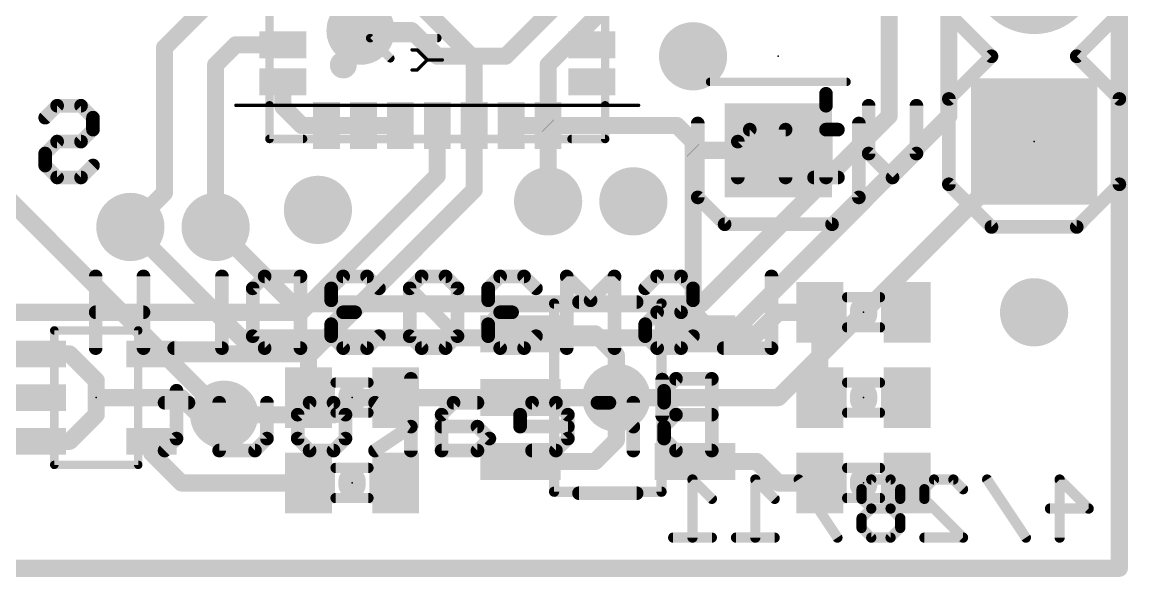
# Model space of a CAD drawing. Extents: x -10.2 to 20.4, y -5.1 to 20.4.
# Drawn here: x 3.98 to 20.45, y -0.13 to 8.13 of the extents above; entities that cross this region are included whole.
import ezdxf

# ---------------------------------------------------------------- set-up
doc = ezdxf.new("R2010")
doc.units = 0
for name, color, linetype in [('1', 12, 'CONTINUOUS'), ('16', 132, 'CONTINUOUS'), ('17', 110, 'CONTINUOUS'), ('18', 110, 'CONTINUOUS'), ('20', 53, 'CONTINUOUS'), ('21', 41, 'CONTINUOUS'), ('22', 40, 'CONTINUOUS'), ('23', 53, 'CONTINUOUS'), ('51', 53, 'CONTINUOUS')]:
    doc.layers.add(name, color=color, linetype=linetype)

# ---------------------------------------------------------------- blocks, each defined once
blk = doc.blocks.new('RECT')
blk.add_solid([(-0.5, -0.5), (0.5, -0.5), (-0.5, 0.5), (0.5, 0.5)])
blk = doc.blocks.new('SQUAREP')
blk.add_solid([(-0.5, -0.5), (0.5, -0.5), (-0.5, 0.5), (0.5, 0.5)])
blk = doc.blocks.new('ROUNDP')
at = {"const_width": 0.5}
blk.add_lwpolyline([(0, -0.25, 1), (0, 0.25, 1), (0, -0.25)], format="xyb", dxfattribs=at)
blk = doc.blocks.new('ROUNDV')
at = {"const_width": 0.5}
blk.add_lwpolyline([(0, -0.25, 1), (0, 0.25, 1), (0, -0.25)], format="xyb", dxfattribs=at)

msp = doc.modelspace()

# ---------------------------------------------------------------- linework, layer by layer
at = {"layer": '1', "const_width": 0.254}
for points in [[(20.32, 20.32), (20.32, 0)], [(10.71, 7.578), (8.298, 9.99)], [(8.382, 8.89), (9.017, 8.255)], [(6.096, 7.747), (6.689, 8.34)], [(9.017, 8.255), (9.017, 8.001)], [(6.858, 7.493), (7.155, 7.79)], [(7.155, 7.79), (7.86, 7.79)], [(6.096, 5.588), (6.096, 7.747)], [(6.858, 5.08), (6.858, 7.493)], [(10.71, 6.59), (10.71, 7.578)], [(7.86, 7.24), (7.86, 6.872)], [(7.86, 6.872), (8.142, 6.59)], [(8.142, 6.59), (8.51, 6.59)], [(8.51, 6.59), (9.06, 6.59)], [(9.06, 6.59), (9.61, 6.59)], [(10.16, 5.842), (10.16, 6.59)], [(10.71, 5.63), (10.71, 6.59)], [(11.81, 6.59), (11.26, 6.59)], [(11.81, 6.59), (11.811, 6.589)], [(13.73, 6.59), (11.81, 6.59)], [(11.811, 6.589), (11.811, 5.461)], [(13.97, 6.35), (13.73, 6.59)], [(13.97, 6.223), (13.97, 6.35)], [(13.97, 6.223), (13.973, 6.22)], [(13.97, 3.81), (13.97, 6.223)], [(13.973, 6.22), (15.24, 6.22)], [(8.128, 3.81), (10.16, 5.842)], [(5.588, 5.08), (6.096, 5.588)], [(8.27, 3.19), (10.71, 5.63)], [(3.81, 3.81), (8.128, 3.81)], [(14.29, 3.49), (13.97, 3.81)], [(14.92, 3.49), (15.24, 3.81)], [(15.24, 3.81), (15.86, 3.81)], [(15.86, 3.81), (15.86, 2.54)], [(12.512, 3.49), (11.3999, 3.49)], [(12.827, 3.175), (12.512, 3.49)], [(14.0001, 3.49), (14.29, 3.49)], [(14.29, 3.49), (14.92, 3.49)], [(4.684, 3.19), (4.255, 3.19)], [(5.08, 2.794), (4.684, 3.19)], [(5.905, 3.19), (8.27, 3.19)], [(8.27, 3.19), (8.24, 3.16)], [(12.827, 2.54), (12.827, 3.175)], [(8.24, 3.16), (8.24, 2.54)], [(5.08, 2.54), (5.08, 2.794)], [(5.08, 2.286), (5.08, 2.54)], [(5.08, 2.54), (6.35, 2.54)], [(6.35, 2.54), (6.604, 2.286)], [(12.827, 2.54), (12.827, 1.905)], [(4.684, 1.89), (5.08, 2.286)], [(6.604, 2.286), (6.985, 2.286)], [(4.255, 1.89), (4.684, 1.89)], [(5.905, 1.89), (5.905, 1.715)], [(12.827, 1.905), (12.512, 1.59)], [(5.905, 1.715), (6.35, 1.27)], [(12.512, 1.59), (11.3999, 1.59)], [(14.0001, 1.59), (14.92, 1.59)], [(14.92, 1.59), (15.24, 1.27)], [(6.35, 1.27), (8.24, 1.27)], [(15.24, 1.27), (15.86, 1.27)], [(20.32, 0), (0, 0)]]:
    msp.add_lwpolyline(points, dxfattribs=at)
at = {"layer": '1', "const_width": 0.127}
for points in [[(7.155, 7.8535, 1), (7.155, 7.7265)], [(7.1999, 7.7451, 1), (7.1101, 7.8349)], [(7.86, 7.7265, 1), (7.86, 7.8535)], [(8.9535, 8.001, 1), (9.0805, 8.001)], [(6.1595, 7.747, 1), (6.0325, 7.747)], [(6.0511, 7.7919, 1), (6.1409, 7.7021)], [(6.9215, 7.493, 1), (6.7945, 7.493)], [(6.8131, 7.5379, 1), (6.9029, 7.4481)], [(10.7735, 7.578, 1), (10.6465, 7.578)], [(10.6651, 7.5331, 1), (10.7549, 7.6229)], [(7.9235, 7.24, 1), (7.7965, 7.24)], [(7.9049, 6.9169, 1), (7.8151, 6.8271)], [(7.7965, 6.872, 1), (7.9235, 6.872)], [(8.142, 6.6535, 1), (8.142, 6.5265)], [(8.0971, 6.5451, 1), (8.1869, 6.6349)], [(8.51, 6.6535, 1), (8.51, 6.5265)], [(8.51, 6.5265, 1), (8.51, 6.6535)], [(9.06, 6.6535, 1), (9.06, 6.5265)], [(9.06, 6.5265, 1), (9.06, 6.6535)], [(9.61, 6.5265, 1), (9.61, 6.6535)], [(10.2235, 6.59, 1), (10.0965, 6.59)], [(10.7735, 6.59, 1), (10.6465, 6.59)], [(10.6465, 6.59, 1), (10.7735, 6.59)], [(11.26, 6.6535, 1), (11.26, 6.5265)], [(11.8549, 6.6349, 1), (11.7651, 6.5451)], [(11.81, 6.6535, 1), (11.81, 6.5265)], [(11.8745, 6.589, 1), (11.7475, 6.589)], [(11.7661, 6.5441, 1), (11.8559, 6.6339)], [(11.81, 6.5265, 1), (11.81, 6.6535)], [(13.7749, 6.6349, 1), (13.6851, 6.5451)], [(13.73, 6.5265, 1), (13.73, 6.6535)], [(14.0335, 6.35, 1), (13.9065, 6.35)], [(13.9251, 6.3051, 1), (14.0149, 6.3949)], [(14.0149, 6.2679, 1), (13.9251, 6.1781)], [(14.0335, 6.223, 1), (13.9065, 6.223)], [(13.9065, 6.223, 1), (14.0335, 6.223)], [(13.973, 6.2835, 1), (13.973, 6.1565)], [(13.9281, 6.1751, 1), (14.0179, 6.2649)], [(15.24, 6.1565, 1), (15.24, 6.2835)], [(10.2049, 5.7971, 1), (10.1151, 5.8869)], [(10.0965, 5.842, 1), (10.2235, 5.842)], [(6.0325, 5.588, 1), (6.1595, 5.588)], [(6.1409, 5.5431, 1), (6.0511, 5.6329)], [(10.6465, 5.63, 1), (10.7735, 5.63)], [(10.7549, 5.5851, 1), (10.6651, 5.6749)], [(11.7475, 5.461, 1), (11.8745, 5.461)], [(5.5431, 5.1249, 1), (5.6329, 5.0351)], [(6.7945, 5.08, 1), (6.9215, 5.08)], [(8.0831, 3.8549, 1), (8.1729, 3.7651)], [(8.128, 3.7465, 1), (8.128, 3.8735)], [(14.0149, 3.8549, 1), (13.9251, 3.7651)], [(13.9065, 3.81, 1), (14.0335, 3.81)], [(15.24, 3.8735, 1), (15.24, 3.7465)], [(15.2849, 3.7651, 1), (15.1951, 3.8549)], [(15.9235, 3.81, 1), (15.7965, 3.81)], [(15.86, 3.7465, 1), (15.86, 3.8735)], [(11.3999, 3.5535, 1), (11.3999, 3.4265)], [(12.5569, 3.5349, 1), (12.4671, 3.4451)], [(12.512, 3.4265, 1), (12.512, 3.5535)], [(14.0001, 3.5535, 1), (14.0001, 3.4265)], [(14.29, 3.5535, 1), (14.29, 3.4265)], [(14.2451, 3.4451, 1), (14.3349, 3.5349)], [(14.29, 3.4265, 1), (14.29, 3.5535)], [(14.8751, 3.5349, 1), (14.9649, 3.4451)], [(14.92, 3.4265, 1), (14.92, 3.5535)], [(4.255, 3.2535, 1), (4.255, 3.1265)], [(4.7289, 3.2349, 1), (4.6391, 3.1451)], [(4.684, 3.1265, 1), (4.684, 3.2535)], [(5.905, 3.2535, 1), (5.905, 3.1265)], [(8.2251, 3.2349, 1), (8.3149, 3.1451)], [(8.3149, 3.1451, 1), (8.2251, 3.2349)], [(8.27, 3.1265, 1), (8.27, 3.2535)], [(12.8905, 3.175, 1), (12.7635, 3.175)], [(8.3035, 3.16, 1), (8.1765, 3.16)], [(8.1951, 3.2049, 1), (8.2849, 3.1151)], [(12.7821, 3.1301, 1), (12.8719, 3.2199)], [(5.1435, 2.794, 1), (5.0165, 2.794)], [(5.0351, 2.7491, 1), (5.1249, 2.8389)], [(5.1435, 2.54, 1), (5.0165, 2.54)], [(5.08, 2.6035, 1), (5.08, 2.4765)], [(6.3949, 2.5849, 1), (6.3051, 2.4951)], [(6.35, 2.4765, 1), (6.35, 2.6035)], [(12.8905, 2.54, 1), (12.7635, 2.54)], [(5.0165, 2.54, 1), (5.1435, 2.54)], [(8.1765, 2.54, 1), (8.3035, 2.54)], [(12.7635, 2.54, 1), (12.8905, 2.54)], [(15.7965, 2.54, 1), (15.9235, 2.54)], [(5.0165, 2.286, 1), (5.1435, 2.286)], [(5.1249, 2.2411, 1), (5.0351, 2.3309)], [(6.604, 2.3495, 1), (6.604, 2.2225)], [(6.5591, 2.2411, 1), (6.6489, 2.3309)], [(6.985, 2.2225, 1), (6.985, 2.3495)], [(4.255, 1.9535, 1), (4.255, 1.8265)], [(4.6391, 1.9349, 1), (4.7289, 1.8451)], [(4.684, 1.8265, 1), (4.684, 1.9535)], [(5.9685, 1.89, 1), (5.8415, 1.89)], [(12.8719, 1.8601, 1), (12.7821, 1.9499)], [(5.9499, 1.7599, 1), (5.8601, 1.6701)], [(12.7635, 1.905, 1), (12.8905, 1.905)], [(5.8415, 1.715, 1), (5.9685, 1.715)], [(11.3999, 1.6535, 1), (11.3999, 1.5265)], [(12.4671, 1.6349, 1), (12.5569, 1.5451)], [(12.512, 1.5265, 1), (12.512, 1.6535)], [(14.0001, 1.6535, 1), (14.0001, 1.5265)], [(14.9649, 1.6349, 1), (14.8751, 1.5451)], [(14.92, 1.5265, 1), (14.92, 1.6535)], [(6.35, 1.3335, 1), (6.35, 1.2065)], [(6.3051, 1.2251, 1), (6.3949, 1.3149)], [(8.24, 1.2065, 1), (8.24, 1.3335)], [(15.24, 1.3335, 1), (15.24, 1.2065)], [(15.1951, 1.2251, 1), (15.2849, 1.3149)], [(15.86, 1.2065, 1), (15.86, 1.3335)], [(20.2565, 0, 1), (20.3835, 0)], [(20.32, -0.0635, 1), (20.32, 0.0635)]]:
    msp.add_lwpolyline(points, format="xyb", dxfattribs=at)
at = {"layer": '16'}
for points, const_width in [([(20.32, 20.32), (20.32, 0)], 0.254), ([(17.78, 6.731), (17.78, 12.192)], 0.254), ([(16.891, 6.731), (16.891, 10.16)], 0.254), ([(11.811, 7.493), (14.097, 9.779)], 0.254), ([(11.176, 7.62), (13.208, 9.652)], 0.254), ([(9.017, 8.001), (9.779, 8.001)], 0.254), ([(9.779, 8.001), (10.16, 7.62)], 0.254), ([(10.16, 7.62), (11.176, 7.62)], 0.254), ([(11.811, 5.461), (11.811, 7.493)], 0.254), ([(14.097, 3.937), (16.891, 6.731)], 0.254), ([(14.478, 3.429), (17.78, 6.731)], 0.254), ([(15.24, 2.54), (19.05, 6.35)], 0.254), ([(6.985, 2.286), (3.683, 5.588)], 0.254), ([(7.239, 3.429), (5.588, 5.08)], 0.254), ([(6.858, 5.08), (8.001, 3.937)], 0.254), ([(8.001, 3.937), (14.097, 3.937)], 0.254), ([(7.239, 3.429), (14.478, 3.429)], 0.254), ([(8.636, 2.286), (8.89, 2.54)], 0.254), ([(8.89, 2.54), (12.827, 2.54)], 0.254), ([(12.827, 2.54), (15.24, 2.54)], 0.254), ([(6.985, 2.286), (8.636, 2.286)], 0.254), ([(14.2497, 1.0334), (13.9616, 1.3215)], 0.1524), ([(13.9616, 1.3215), (13.9616, 0.4572)], 0.1524), ([(15.1852, 1.0334), (14.8971, 1.3215)], 0.1524), ([(14.8971, 1.3215), (14.8971, 0.4572)], 0.1524), ([(16.1207, 0.4572), (15.5445, 1.3215)], 0.1524), ([(16.6241, 1.3215), (16.48, 1.1775)], 0.1524), ([(16.9122, 1.3215), (16.6241, 1.3215)], 0.1524), ([(17.0562, 1.1775), (16.9122, 1.3215)], 0.1524), ([(17.4155, 1.1775), (17.5596, 1.3215)], 0.1524), ([(17.5596, 1.3215), (17.8477, 1.3215)], 0.1524), ([(17.8477, 1.3215), (17.9918, 1.1775)], 0.1524), ([(18.9273, 0.4572), (18.3511, 1.3215)], 0.1524), ([(19.4306, 0.4572), (19.4306, 1.3215)], 0.1524), ([(19.4306, 1.3215), (19.8628, 0.8894)], 0.1524), ([(16.48, 1.1775), (16.48, 1.0334)], 0.1524), ([(17.0562, 1.0334), (17.0562, 1.1775)], 0.1524), ([(17.4155, 1.0334), (17.4155, 1.1775)], 0.1524), ([(16.48, 1.0334), (16.6241, 0.8894)], 0.1524), ([(16.9122, 0.8894), (17.0562, 1.0334)], 0.1524), ([(17.9918, 0.4572), (17.4155, 1.0334)], 0.1524), ([(16.6241, 0.8894), (16.48, 0.7453)], 0.1524), ([(16.9122, 0.8894), (16.6241, 0.8894)], 0.1524), ([(17.0562, 0.7453), (16.9122, 0.8894)], 0.1524), ([(19.8628, 0.8894), (19.2866, 0.8894)], 0.1524), ([(16.48, 0.7453), (16.48, 0.6013)], 0.1524), ([(16.48, 0.6013), (16.6241, 0.4572)], 0.1524), ([(16.9122, 0.4572), (17.0562, 0.6013)], 0.1524), ([(17.0562, 0.6013), (17.0562, 0.7453)], 0.1524), ([(14.2497, 0.4572), (13.6735, 0.4572)], 0.1524), ([(15.1852, 0.4572), (14.609, 0.4572)], 0.1524), ([(16.6241, 0.4572), (16.9122, 0.4572)], 0.1524), ([(17.4155, 0.4572), (17.9918, 0.4572)], 0.1524), ([(20.32, 0), (0, 0)], 0.254)]:
    msp.add_lwpolyline(points, dxfattribs=dict(at, const_width=const_width))
for points, const_width in [([(9.017, 8.0645, 1), (9.017, 7.9375)], 0.127), ([(9.8239, 8.0459, 1), (9.7341, 7.9561)], 0.127), ([(9.779, 7.9375, 1), (9.779, 8.0645)], 0.127), ([(10.16, 7.6835, 1), (10.16, 7.5565)], 0.127), ([(11.176, 7.5565, 1), (11.176, 7.6835)], 0.127), ([(10.1151, 7.5751, 1), (10.2049, 7.6649)], 0.127), ([(11.1311, 7.6649, 1), (11.2209, 7.5751)], 0.127), ([(11.8745, 7.493, 1), (11.7475, 7.493)], 0.127), ([(11.7661, 7.5379, 1), (11.8559, 7.4481)], 0.127), ([(16.8275, 6.731, 1), (16.9545, 6.731)], 0.127), ([(16.9359, 6.6861, 1), (16.8461, 6.7759)], 0.127), ([(17.7165, 6.731, 1), (17.8435, 6.731)], 0.127), ([(17.8249, 6.6861, 1), (17.7351, 6.7759)], 0.127), ([(19.0949, 6.3051, 1), (19.0051, 6.3949)], 0.127), ([(11.7475, 5.461, 1), (11.8745, 5.461)], 0.127), ([(5.6329, 5.1249, 1), (5.5431, 5.0351)], 0.127), ([(6.9029, 5.1249, 1), (6.8131, 5.0351)], 0.127), ([(8.001, 4.0005, 1), (8.001, 3.8735)], 0.127), ([(7.9561, 3.8921, 1), (8.0459, 3.9819)], 0.127), ([(14.0521, 3.9819, 1), (14.1419, 3.8921)], 0.127), ([(14.097, 3.8735, 1), (14.097, 4.0005)], 0.127), ([(7.239, 3.4925, 1), (7.239, 3.3655)], 0.127), ([(7.1941, 3.3841, 1), (7.2839, 3.4739)], 0.127), ([(14.4331, 3.4739, 1), (14.5229, 3.3841)], 0.127), ([(14.478, 3.3655, 1), (14.478, 3.4925)], 0.127), ([(8.89, 2.6035, 1), (8.89, 2.4765)], 0.127), ([(8.9349, 2.4951, 1), (8.8451, 2.5849)], 0.127), ([(12.827, 2.6035, 1), (12.827, 2.4765)], 0.127), ([(12.827, 2.4765, 1), (12.827, 2.6035)], 0.127), ([(15.1951, 2.5849, 1), (15.2849, 2.4951)], 0.127), ([(15.24, 2.4765, 1), (15.24, 2.6035)], 0.127), ([(6.985, 2.3495, 1), (6.985, 2.2225)], 0.127), ([(6.9401, 2.2411, 1), (7.0299, 2.3309)], 0.127), ([(8.5911, 2.3309, 1), (8.6809, 2.2411)], 0.127), ([(8.636, 2.2225, 1), (8.636, 2.3495)], 0.127), ([(13.9885, 1.3485, 1), (13.9346, 1.2946)], 0.0762), ([(13.9997, 1.3215, 1), (13.9235, 1.3215)], 0.0762), ([(14.924, 1.3485, 1), (14.8702, 1.2946)], 0.0762), ([(14.9352, 1.3215, 1), (14.859, 1.3215)], 0.0762), ([(15.5762, 1.3427, 1), (15.5128, 1.3004)], 0.0762), ([(16.6241, 1.3596, 1), (16.6241, 1.2834)], 0.0762), ([(16.651, 1.2946, 1), (16.5971, 1.3485)], 0.0762), ([(16.9391, 1.3485, 1), (16.8852, 1.2946)], 0.0762), ([(16.9122, 1.2834, 1), (16.9122, 1.3596)], 0.0762), ([(17.5596, 1.3596, 1), (17.5596, 1.2834)], 0.0762), ([(17.5865, 1.2946, 1), (17.5327, 1.3485)], 0.0762), ([(17.8746, 1.3485, 1), (17.8208, 1.2946)], 0.0762), ([(17.8477, 1.2834, 1), (17.8477, 1.3596)], 0.0762), ([(18.3828, 1.3427, 1), (18.3194, 1.3004)], 0.0762), ([(19.4576, 1.3485, 1), (19.4037, 1.2946)], 0.0762), ([(19.4687, 1.3215, 1), (19.3925, 1.3215)], 0.0762), ([(16.5181, 1.1775, 1), (16.4419, 1.1775)], 0.0762), ([(16.4531, 1.2044, 1), (16.507, 1.1505)], 0.0762), ([(17.0943, 1.1775, 1), (17.0181, 1.1775)], 0.0762), ([(17.0293, 1.1505, 1), (17.0832, 1.2044)], 0.0762), ([(17.4536, 1.1775, 1), (17.3774, 1.1775)], 0.0762), ([(17.3886, 1.2044, 1), (17.4425, 1.1505)], 0.0762), ([(17.9648, 1.1505, 1), (18.0187, 1.2044)], 0.0762), ([(14.2227, 1.0065, 1), (14.2766, 1.0604)], 0.0762), ([(15.1583, 1.0065, 1), (15.2121, 1.0604)], 0.0762), ([(16.507, 1.0604, 1), (16.4531, 1.0065)], 0.0762), ([(16.4419, 1.0334, 1), (16.5181, 1.0334)], 0.0762), ([(17.0181, 1.0334, 1), (17.0943, 1.0334)], 0.0762), ([(17.0832, 1.0065, 1), (17.0293, 1.0604)], 0.0762), ([(17.4425, 1.0604, 1), (17.3886, 1.0065)], 0.0762), ([(17.3774, 1.0334, 1), (17.4536, 1.0334)], 0.0762), ([(16.6241, 0.9275, 1), (16.6241, 0.8513)], 0.0762), ([(16.651, 0.8624, 1), (16.5971, 0.9163)], 0.0762), ([(16.5971, 0.8624, 1), (16.651, 0.9163)], 0.0762), ([(16.9391, 0.9163, 1), (16.8852, 0.8624)], 0.0762), ([(16.8852, 0.9163, 1), (16.9391, 0.8624)], 0.0762), ([(16.9122, 0.8513, 1), (16.9122, 0.9275)], 0.0762), ([(19.2866, 0.9275, 1), (19.2866, 0.8513)], 0.0762), ([(19.8359, 0.8624, 1), (19.8897, 0.9163)], 0.0762), ([(19.8628, 0.8513, 1), (19.8628, 0.9275)], 0.0762), ([(16.5181, 0.7453, 1), (16.4419, 0.7453)], 0.0762), ([(16.4531, 0.7723, 1), (16.507, 0.7184)], 0.0762), ([(16.507, 0.6282, 1), (16.4531, 0.5743)], 0.0762), ([(17.0943, 0.7453, 1), (17.0181, 0.7453)], 0.0762), ([(17.0293, 0.7184, 1), (17.0832, 0.7723)], 0.0762), ([(17.0832, 0.5743, 1), (17.0293, 0.6282)], 0.0762), ([(13.6735, 0.4953, 1), (13.6735, 0.4191)], 0.0762), ([(13.9235, 0.4572, 1), (13.9997, 0.4572)], 0.0762), ([(14.2497, 0.4191, 1), (14.2497, 0.4953)], 0.0762), ([(14.609, 0.4953, 1), (14.609, 0.4191)], 0.0762), ([(14.859, 0.4572, 1), (14.9352, 0.4572)], 0.0762), ([(15.1852, 0.4191, 1), (15.1852, 0.4953)], 0.0762), ([(16.089, 0.4361, 1), (16.1524, 0.4783)], 0.0762), ([(16.4419, 0.6013, 1), (16.5181, 0.6013)], 0.0762), ([(16.6241, 0.4953, 1), (16.6241, 0.4191)], 0.0762), ([(16.5971, 0.4303, 1), (16.651, 0.4841)], 0.0762), ([(16.8852, 0.4841, 1), (16.9391, 0.4303)], 0.0762), ([(16.9122, 0.4191, 1), (16.9122, 0.4953)], 0.0762), ([(17.0181, 0.6013, 1), (17.0943, 0.6013)], 0.0762), ([(17.4155, 0.4953, 1), (17.4155, 0.4191)], 0.0762), ([(17.9648, 0.4303, 1), (18.0187, 0.4841)], 0.0762), ([(17.9918, 0.4191, 1), (17.9918, 0.4953)], 0.0762), ([(18.8956, 0.4361, 1), (18.959, 0.4783)], 0.0762), ([(19.3925, 0.4572, 1), (19.4687, 0.4572)], 0.0762), ([(20.2565, 0, 1), (20.3835, 0)], 0.127), ([(20.32, -0.0635, 1), (20.32, 0.0635)], 0.127)]:
    msp.add_lwpolyline(points, format="xyb", dxfattribs=dict(at, const_width=const_width))
at = {"layer": '20', "const_width": 0.254}
for points in [[(20.32, 20.32), (20.32, 0)], [(20.32, 0), (0, 0)]]:
    msp.add_lwpolyline(points, dxfattribs=at)
at = {"layer": '20', "const_width": 0.127}
for points in [[(20.2565, 0, 1), (20.3835, 0)], [(20.32, -0.0635, 1), (20.32, 0.0635)]]:
    msp.add_lwpolyline(points, format="xyb", dxfattribs=at)
at = {"layer": '21'}
for points, const_width in [([(18.415, 7.62), (17.78, 8.255)], 0.2032), ([(20.32, 8.255), (19.685, 7.62)], 0.2032), ([(17.78, 6.985), (18.415, 7.62)], 0.2032), ([(19.685, 7.62), (20.32, 6.985)], 0.2032), ([(16.256, 7.239), (14.224, 7.239)], 0.127), ([(17.78, 5.715), (17.78, 6.985)], 0.2032), ([(20.32, 6.985), (20.32, 5.715)], 0.2032), ([(7.66, 6.89), (7.66, 6.39)], 0.127), ([(12.66, 6.39), (12.66, 6.89)], 0.127), ([(14.04, 6.62), (14.04, 5.52)], 0.2032), ([(16.44, 5.52), (16.44, 6.62)], 0.2032), ([(7.66, 6.39), (8.16, 6.39)], 0.127), ([(12.16, 6.39), (12.66, 6.39)], 0.127), ([(17.78, 5.715), (18.415, 5.08)], 0.2032), ([(19.685, 5.08), (20.32, 5.715)], 0.2032), ([(14.04, 5.52), (14.44, 5.12)], 0.2032), ([(16.04, 5.12), (16.44, 5.52)], 0.2032), ([(14.44, 5.12), (16.04, 5.12)], 0.2032), ([(18.415, 5.08), (19.685, 5.08)], 0.2032), ([(12.2706, 3.9624), (13.1294, 3.9624)], 0.2032), ([(16.51, 3.8405), (16.51, 3.7795)], 0.4064), ([(13.5104, 2.8084), (13.5104, 2.2716)], 0.2032), ([(8.89, 2.5705), (8.89, 2.5095)], 0.4064), ([(16.51, 2.5705), (16.51, 2.5095)], 0.4064), ([(8.89, 1.3005), (8.89, 1.2395)], 0.4064), ([(16.51, 1.3005), (16.51, 1.2395)], 0.4064), ([(13.1294, 1.1176), (12.2706, 1.1176)], 0.2032)]:
    msp.add_lwpolyline(points, dxfattribs=dict(at, const_width=const_width))
for points, const_width in [([(8.76, 7.39, 1), (8.76, 7.59, 1), (8.76, 7.39)], 0.2), ([(18.4509, 7.5841, 1), (18.3791, 7.6559)], 0.1016), ([(18.3791, 7.5841, 1), (18.4509, 7.6559)], 0.1016), ([(19.7209, 7.6559, 1), (19.6491, 7.5841)], 0.1016), ([(19.6491, 7.6559, 1), (19.7209, 7.5841)], 0.1016), ([(14.224, 7.2708, 1), (14.224, 7.2073)], 0.0635), ([(16.256, 7.2073, 1), (16.256, 7.2708)], 0.0635), ([(17.8308, 6.985, 1), (17.7292, 6.985)], 0.1016), ([(20.3708, 6.985, 1), (20.2692, 6.985)], 0.1016), ([(7.6917, 6.89, 1), (7.6283, 6.89)], 0.0635), ([(12.6918, 6.89, 1), (12.6282, 6.89)], 0.0635), ([(17.7441, 7.0209, 1), (17.8159, 6.9491)], 0.1016), ([(20.2841, 6.9491, 1), (20.3559, 7.0209)], 0.1016), ([(14.0908, 6.62, 1), (13.9892, 6.62)], 0.1016), ([(16.4908, 6.62, 1), (16.3892, 6.62)], 0.1016), ([(7.66, 6.4218, 1), (7.66, 6.3583)], 0.0635), ([(8.16, 6.3583, 1), (8.16, 6.4218)], 0.0635), ([(12.16, 6.4218, 1), (12.16, 6.3583)], 0.0635), ([(12.66, 6.3583, 1), (12.66, 6.4218)], 0.0635), ([(7.6283, 6.39, 1), (7.6917, 6.39)], 0.0635), ([(12.6282, 6.39, 1), (12.6918, 6.39)], 0.0635), ([(17.8159, 5.7509, 1), (17.7441, 5.6791)], 0.1016), ([(17.7292, 5.715, 1), (17.8308, 5.715)], 0.1016), ([(20.2692, 5.715, 1), (20.3708, 5.715)], 0.1016), ([(20.3559, 5.6791, 1), (20.2841, 5.7509)], 0.1016), ([(14.0759, 5.5559, 1), (14.0041, 5.4841)], 0.1016), ([(16.4759, 5.4841, 1), (16.4041, 5.5559)], 0.1016), ([(13.9892, 5.52, 1), (14.0908, 5.52)], 0.1016), ([(16.3892, 5.52, 1), (16.4908, 5.52)], 0.1016), ([(14.44, 5.1708, 1), (14.44, 5.0692)], 0.1016), ([(14.4041, 5.0841, 1), (14.4759, 5.1559)], 0.1016), ([(16.0041, 5.1559, 1), (16.0759, 5.0841)], 0.1016), ([(16.04, 5.0692, 1), (16.04, 5.1708)], 0.1016), ([(18.415, 5.1308, 1), (18.415, 5.0292)], 0.1016), ([(18.3791, 5.0441, 1), (18.4509, 5.1159)], 0.1016), ([(19.6491, 5.1159, 1), (19.7209, 5.0441)], 0.1016), ([(19.685, 5.0292, 1), (19.685, 5.1308)], 0.1016), ([(12.2706, 4.0132, 1), (12.2706, 3.9116)], 0.1016), ([(13.1294, 3.9116, 1), (13.1294, 4.0132)], 0.1016), ([(16.6116, 3.8405, 1), (16.4084, 3.8405)], 0.2032), ([(16.4084, 3.7795, 1), (16.6116, 3.7795)], 0.2032), ([(13.5612, 2.8084, 1), (13.4596, 2.8084)], 0.1016), ([(8.9916, 2.5705, 1), (8.7884, 2.5705)], 0.2032), ([(16.6116, 2.5705, 1), (16.4084, 2.5705)], 0.2032), ([(8.7884, 2.5095, 1), (8.9916, 2.5095)], 0.2032), ([(16.4084, 2.5095, 1), (16.6116, 2.5095)], 0.2032), ([(13.4596, 2.2716, 1), (13.5612, 2.2716)], 0.1016), ([(8.9916, 1.3005, 1), (8.7884, 1.3005)], 0.2032), ([(16.6116, 1.3005, 1), (16.4084, 1.3005)], 0.2032), ([(8.7884, 1.2395, 1), (8.9916, 1.2395)], 0.2032), ([(16.4084, 1.2395, 1), (16.6116, 1.2395)], 0.2032), ([(12.2706, 1.1684, 1), (12.2706, 1.0668)], 0.1016), ([(13.1294, 1.0668, 1), (13.1294, 1.1684)], 0.1016)]:
    msp.add_lwpolyline(points, format="xyb", dxfattribs=dict(at, const_width=const_width))
at = {"layer": '22', "const_width": 0.2032}
for points in [[(15.9501, 7.0623), (15.9501, 6.8843)], [(4.3194, 6.7064), (4.4973, 6.8843)], [(4.4973, 6.8843), (4.8532, 6.8843)], [(4.8532, 6.8843), (5.0312, 6.7064)], [(16.5856, 6.1725), (16.5856, 6.8843)], [(17.2974, 6.8843), (17.2974, 6.1725)], [(5.0312, 6.7064), (5.0312, 6.5284)], [(5.0312, 6.5284), (4.8532, 6.3505)], [(14.8146, 6.5284), (14.6366, 6.3505)], [(15.3484, 6.5284), (14.8146, 6.5284)], [(15.3484, 5.8166), (15.3484, 6.5284)], [(16.128, 6.5284), (15.9501, 6.5284)], [(15.9501, 6.5284), (15.9501, 5.8166)], [(4.4973, 6.3505), (4.3194, 6.1725)], [(4.8532, 6.3505), (4.4973, 6.3505)], [(14.6366, 6.3505), (14.6366, 5.8166)], [(4.3194, 6.1725), (4.3194, 5.9946)], [(16.9415, 5.8166), (16.5856, 6.1725)], [(17.2974, 6.1725), (16.9415, 5.8166)], [(4.3194, 5.9946), (4.4973, 5.8166)], [(4.8532, 5.8166), (5.0312, 5.9946)], [(4.4973, 5.8166), (4.8532, 5.8166)], [(16.128, 5.8166), (15.7721, 5.8166)], [(5.0714, 4.3443), (5.0714, 3.2766)], [(5.7832, 3.2766), (5.7832, 4.3443)], [(6.9526, 4.3443), (6.9526, 3.2766)], [(7.4102, 4.1664), (7.5882, 4.3443)], [(7.5882, 4.3443), (8.122, 4.3443)], [(8.122, 4.3443), (8.122, 3.2766)], [(8.7576, 4.3443), (8.5796, 4.1664)], [(9.1135, 4.3443), (8.7576, 4.3443)], [(9.2914, 4.1664), (9.1135, 4.3443)], [(9.927, 4.3443), (9.749, 4.1664)], [(10.2829, 4.3443), (9.927, 4.3443)], [(10.4608, 4.1664), (10.2829, 4.3443)], [(11.0964, 4.3443), (10.9184, 4.1664)], [(11.4523, 4.3443), (11.0964, 4.3443)], [(11.6302, 4.1664), (11.4523, 4.3443)], [(12.4437, 3.9884), (12.0878, 4.3443)], [(12.0878, 4.3443), (12.0878, 3.2766)], [(12.7996, 4.3443), (12.4437, 3.9884)], [(12.7996, 3.2766), (12.7996, 4.3443)], [(13.2572, 4.1664), (13.4351, 4.3443)], [(13.4351, 4.3443), (13.7911, 4.3443)], [(13.7911, 4.3443), (13.969, 4.1664)], [(15.1384, 4.3443), (15.1384, 3.2766)], [(7.4102, 3.4546), (7.4102, 4.1664)], [(8.5796, 4.1664), (8.5796, 3.9884)], [(9.749, 4.1664), (9.749, 3.4546)], [(10.4608, 3.4546), (9.749, 4.1664)], [(10.4608, 3.4546), (10.4608, 4.1664)], [(10.9184, 4.1664), (10.9184, 3.9884)], [(13.969, 4.1664), (13.969, 3.9884)], [(8.5796, 3.9884), (8.7576, 3.8105)], [(10.9184, 3.9884), (11.0964, 3.8105)], [(13.969, 3.9884), (13.7911, 3.8105)], [(5.7832, 3.8105), (5.0714, 3.8105)], [(8.7576, 3.8105), (8.5796, 3.6325)], [(8.7576, 3.8105), (8.9355, 3.8105)], [(11.0964, 3.8105), (10.9184, 3.6325)], [(11.0964, 3.8105), (11.2743, 3.8105)], [(13.4351, 3.8105), (13.2572, 3.6325)], [(13.7911, 3.8105), (13.4351, 3.8105)], [(8.5796, 3.6325), (8.5796, 3.4546)], [(10.9184, 3.6325), (10.9184, 3.4546)], [(13.2572, 3.6325), (13.2572, 3.4546)], [(7.5882, 3.2766), (7.4102, 3.4546)], [(8.5796, 3.4546), (8.7576, 3.2766)], [(9.1135, 3.2766), (9.2914, 3.4546)], [(9.749, 3.4546), (9.927, 3.2766)], [(10.2829, 3.2766), (10.4608, 3.4546)], [(10.9184, 3.4546), (11.0964, 3.2766)], [(11.4523, 3.2766), (11.6302, 3.4546)], [(13.2572, 3.4546), (13.4351, 3.2766)], [(13.7911, 3.2766), (13.969, 3.4546)], [(6.9526, 3.2766), (6.2408, 3.2766)], [(8.122, 3.2766), (7.5882, 3.2766)], [(8.7576, 3.2766), (9.1135, 3.2766)], [(9.927, 3.2766), (10.2829, 3.2766)], [(11.0964, 3.2766), (11.4523, 3.2766)], [(13.4351, 3.2766), (13.7911, 3.2766)], [(15.1384, 3.2766), (14.4266, 3.2766)], [(9.7667, 1.7526), (9.7667, 2.8203)], [(13.7155, 2.8203), (13.5376, 2.6424)], [(14.2494, 2.8203), (13.7155, 2.8203)], [(14.2494, 1.7526), (14.2494, 2.8203)], [(6.2755, 2.6424), (6.2755, 1.9305)], [(13.5376, 2.6424), (13.5376, 2.4644)], [(6.4534, 2.4644), (6.0975, 2.4644)], [(6.911, 1.7526), (6.911, 2.4644)], [(7.6228, 2.4644), (7.6228, 1.9305)], [(8.0804, 2.2865), (8.2584, 2.4644)], [(8.2584, 2.4644), (8.6143, 2.4644)], [(8.6143, 2.4644), (8.7922, 2.2865)], [(9.7667, 2.1085), (9.2329, 2.4644)], [(10.4023, 2.4644), (10.2243, 2.2865)], [(10.7582, 2.4644), (10.4023, 2.4644)], [(11.5716, 2.4644), (11.3937, 2.2865)], [(11.9276, 2.4644), (11.5716, 2.4644)], [(12.1055, 2.2865), (11.9276, 2.4644)], [(12.7241, 2.4644), (12.5461, 2.4644)], [(13.08, 2.1085), (12.7241, 2.4644)], [(13.08, 1.7526), (13.08, 2.4644)], [(13.5376, 2.4644), (13.7155, 2.2865)], [(8.0804, 1.9305), (8.0804, 2.2865)], [(8.7922, 2.2865), (8.7922, 1.9305)], [(10.2243, 2.2865), (10.2243, 1.7526)], [(11.3937, 2.2865), (11.3937, 2.1085)], [(12.1055, 1.9305), (12.1055, 2.2865)], [(13.7155, 2.2865), (13.5376, 2.1085)], [(14.2494, 2.2865), (13.7155, 2.2865)], [(9.2329, 1.7526), (9.7667, 2.1085)], [(10.7582, 2.1085), (10.2243, 2.1085)], [(10.9361, 1.9305), (10.7582, 2.1085)], [(11.3937, 2.1085), (12.1055, 2.1085)], [(13.5376, 2.1085), (13.5376, 1.9305)], [(6.2755, 1.9305), (6.0975, 1.7526)], [(7.6228, 1.9305), (7.4449, 1.7526)], [(8.2584, 1.7526), (8.0804, 1.9305)], [(8.7922, 1.9305), (8.6143, 1.7526)], [(10.7582, 1.7526), (10.9361, 1.9305)], [(11.9276, 1.7526), (12.1055, 1.9305)], [(13.5376, 1.9305), (13.7155, 1.7526)], [(7.4449, 1.7526), (6.911, 1.7526)], [(8.6143, 1.7526), (8.2584, 1.7526)], [(10.2243, 1.7526), (10.7582, 1.7526)], [(11.5716, 1.7526), (11.9276, 1.7526)], [(13.7155, 1.7526), (14.2494, 1.7526)]]:
    msp.add_lwpolyline(points, dxfattribs=at)
at = {"layer": '22', "const_width": 0.1016}
for points in [[(16.0009, 7.0623, 1), (15.8993, 7.0623)], [(4.4973, 6.9351, 1), (4.4973, 6.8335)], [(4.5333, 6.8484, 1), (4.4614, 6.9202)], [(4.8892, 6.9202, 1), (4.8173, 6.8484)], [(4.8532, 6.8335, 1), (4.8532, 6.9351)], [(15.8993, 6.8843, 1), (16.0009, 6.8843)], [(16.6364, 6.8843, 1), (16.5348, 6.8843)], [(17.3482, 6.8843, 1), (17.2466, 6.8843)], [(4.2835, 6.7423, 1), (4.3553, 6.6704)], [(5.082, 6.7064, 1), (4.9804, 6.7064)], [(4.9953, 6.6704, 1), (5.0671, 6.7423)], [(5.0671, 6.4925, 1), (4.9953, 6.5643)], [(14.8146, 6.5792, 1), (14.8146, 6.4776)], [(14.8505, 6.4925, 1), (14.7786, 6.5643)], [(15.3992, 6.5284, 1), (15.2976, 6.5284)], [(15.3484, 6.4776, 1), (15.3484, 6.5792)], [(15.9501, 6.5792, 1), (15.9501, 6.4776)], [(16.0009, 6.5284, 1), (15.8993, 6.5284)], [(16.128, 6.4776, 1), (16.128, 6.5792)], [(4.4973, 6.4013, 1), (4.4973, 6.2997)], [(4.5333, 6.3145, 1), (4.4614, 6.3864)], [(4.8173, 6.3864, 1), (4.8892, 6.3145)], [(4.8532, 6.2997, 1), (4.8532, 6.4013)], [(4.9804, 6.5284, 1), (5.082, 6.5284)], [(14.6874, 6.3505, 1), (14.5858, 6.3505)], [(14.6007, 6.3864, 1), (14.6725, 6.3145)], [(4.3702, 6.1725, 1), (4.2686, 6.1725)], [(4.2835, 6.2084, 1), (4.3553, 6.1366)], [(16.6215, 6.2084, 1), (16.5497, 6.1366)], [(17.3333, 6.1366, 1), (17.2615, 6.2084)], [(4.3553, 6.0305, 1), (4.2835, 5.9586)], [(5.0671, 5.9586, 1), (4.9953, 6.0305)], [(16.5348, 6.1725, 1), (16.6364, 6.1725)], [(17.2466, 6.1725, 1), (17.3482, 6.1725)], [(4.2686, 5.9946, 1), (4.3702, 5.9946)], [(4.4973, 5.8674, 1), (4.4973, 5.7658)], [(4.4614, 5.7807, 1), (4.5333, 5.8525)], [(4.8173, 5.8525, 1), (4.8892, 5.7807)], [(4.8532, 5.7658, 1), (4.8532, 5.8674)], [(14.5858, 5.8166, 1), (14.6874, 5.8166)], [(15.2976, 5.8166, 1), (15.3992, 5.8166)], [(15.7721, 5.8674, 1), (15.7721, 5.7658)], [(15.8993, 5.8166, 1), (16.0009, 5.8166)], [(16.128, 5.7658, 1), (16.128, 5.8674)], [(16.9056, 5.8525, 1), (16.9774, 5.7807)], [(16.9056, 5.7807, 1), (16.9774, 5.8525)], [(5.1222, 4.3443, 1), (5.0206, 4.3443)], [(5.834, 4.3443, 1), (5.7324, 4.3443)], [(7.0034, 4.3443, 1), (6.9018, 4.3443)], [(7.5882, 4.3951, 1), (7.5882, 4.2935)], [(7.6241, 4.3084, 1), (7.5522, 4.3802)], [(8.1728, 4.3443, 1), (8.0712, 4.3443)], [(8.122, 4.2935, 1), (8.122, 4.3951)], [(8.7576, 4.3951, 1), (8.7576, 4.2935)], [(8.7935, 4.3084, 1), (8.7216, 4.3802)], [(9.1494, 4.3802, 1), (9.0775, 4.3084)], [(9.1135, 4.2935, 1), (9.1135, 4.3951)], [(9.927, 4.3951, 1), (9.927, 4.2935)], [(9.9629, 4.3084, 1), (9.891, 4.3802)], [(10.3188, 4.3802, 1), (10.2469, 4.3084)], [(10.2829, 4.2935, 1), (10.2829, 4.3951)], [(11.0964, 4.3951, 1), (11.0964, 4.2935)], [(11.1323, 4.3084, 1), (11.0604, 4.3802)], [(11.4882, 4.3802, 1), (11.4163, 4.3084)], [(11.4523, 4.2935, 1), (11.4523, 4.3951)], [(12.1237, 4.3802, 1), (12.0519, 4.3084)], [(12.1386, 4.3443, 1), (12.037, 4.3443)], [(12.8504, 4.3443, 1), (12.7488, 4.3443)], [(12.8355, 4.3084, 1), (12.7637, 4.3802)], [(13.4351, 4.3951, 1), (13.4351, 4.2935)], [(13.4711, 4.3084, 1), (13.3992, 4.3802)], [(13.827, 4.3802, 1), (13.7551, 4.3084)], [(13.7911, 4.2935, 1), (13.7911, 4.3951)], [(15.1892, 4.3443, 1), (15.0876, 4.3443)], [(7.461, 4.1664, 1), (7.3594, 4.1664)], [(7.3743, 4.2023, 1), (7.4461, 4.1304)], [(8.6304, 4.1664, 1), (8.5288, 4.1664)], [(8.5437, 4.2023, 1), (8.6155, 4.1304)], [(9.2555, 4.1304, 1), (9.3273, 4.2023)], [(9.7998, 4.1664, 1), (9.6982, 4.1664)], [(9.7849, 4.2023, 1), (9.7131, 4.1304)], [(9.7131, 4.2023, 1), (9.7849, 4.1304)], [(10.5116, 4.1664, 1), (10.41, 4.1664)], [(10.4249, 4.1304, 1), (10.4967, 4.2023)], [(10.9692, 4.1664, 1), (10.8676, 4.1664)], [(10.8825, 4.2023, 1), (10.9543, 4.1304)], [(11.5943, 4.1304, 1), (11.6661, 4.2023)], [(13.2213, 4.2023, 1), (13.2931, 4.1304)], [(14.0198, 4.1664, 1), (13.9182, 4.1664)], [(13.9331, 4.1304, 1), (14.0049, 4.2023)], [(8.6155, 4.0243, 1), (8.5437, 3.9525)], [(8.5288, 3.9884, 1), (8.6304, 3.9884)], [(10.9543, 4.0243, 1), (10.8825, 3.9525)], [(10.8676, 3.9884, 1), (10.9692, 3.9884)], [(12.4078, 4.0243, 1), (12.4796, 3.9525)], [(12.4078, 3.9525, 1), (12.4796, 4.0243)], [(13.9182, 3.9884, 1), (14.0198, 3.9884)], [(14.0049, 3.9525, 1), (13.9331, 4.0243)], [(5.0714, 3.8613, 1), (5.0714, 3.7597)], [(5.7832, 3.7597, 1), (5.7832, 3.8613)], [(8.7576, 3.8613, 1), (8.7576, 3.7597)], [(8.7935, 3.7745, 1), (8.7216, 3.8464)], [(8.7216, 3.7745, 1), (8.7935, 3.8464)], [(8.9355, 3.7597, 1), (8.9355, 3.8613)], [(11.0964, 3.8613, 1), (11.0964, 3.7597)], [(11.1323, 3.7745, 1), (11.0604, 3.8464)], [(11.0604, 3.7745, 1), (11.1323, 3.8464)], [(11.2743, 3.7597, 1), (11.2743, 3.8613)], [(13.4351, 3.8613, 1), (13.4351, 3.7597)], [(13.4711, 3.7745, 1), (13.3992, 3.8464)], [(13.7551, 3.8464, 1), (13.827, 3.7745)], [(13.7911, 3.7597, 1), (13.7911, 3.8613)], [(8.6304, 3.6325, 1), (8.5288, 3.6325)], [(8.5437, 3.6684, 1), (8.6155, 3.5966)], [(10.9692, 3.6325, 1), (10.8676, 3.6325)], [(10.8825, 3.6684, 1), (10.9543, 3.5966)], [(13.308, 3.6325, 1), (13.2064, 3.6325)], [(13.2213, 3.6684, 1), (13.2931, 3.5966)], [(7.4461, 3.4905, 1), (7.3743, 3.4186)], [(7.3594, 3.4546, 1), (7.461, 3.4546)], [(8.6155, 3.4905, 1), (8.5437, 3.4186)], [(8.5288, 3.4546, 1), (8.6304, 3.4546)], [(9.3273, 3.4186, 1), (9.2555, 3.4905)], [(9.7849, 3.4905, 1), (9.7131, 3.4186)], [(9.6982, 3.4546, 1), (9.7998, 3.4546)], [(10.41, 3.4546, 1), (10.5116, 3.4546)], [(10.4967, 3.4186, 1), (10.4249, 3.4905)], [(10.4249, 3.4186, 1), (10.4967, 3.4905)], [(10.9543, 3.4905, 1), (10.8825, 3.4186)], [(10.8676, 3.4546, 1), (10.9692, 3.4546)], [(11.6661, 3.4186, 1), (11.5943, 3.4905)], [(13.2931, 3.4905, 1), (13.2213, 3.4186)], [(13.2064, 3.4546, 1), (13.308, 3.4546)], [(14.0049, 3.4186, 1), (13.9331, 3.4905)], [(5.0206, 3.2766, 1), (5.1222, 3.2766)], [(5.7324, 3.2766, 1), (5.834, 3.2766)], [(6.2408, 3.3274, 1), (6.2408, 3.2258)], [(6.9018, 3.2766, 1), (7.0034, 3.2766)], [(6.9526, 3.2258, 1), (6.9526, 3.3274)], [(7.5882, 3.3274, 1), (7.5882, 3.2258)], [(7.5522, 3.2407, 1), (7.6241, 3.3125)], [(8.0712, 3.2766, 1), (8.1728, 3.2766)], [(8.122, 3.2258, 1), (8.122, 3.3274)], [(8.7576, 3.3274, 1), (8.7576, 3.2258)], [(8.7216, 3.2407, 1), (8.7935, 3.3125)], [(9.0775, 3.3125, 1), (9.1494, 3.2407)], [(9.1135, 3.2258, 1), (9.1135, 3.3274)], [(9.927, 3.3274, 1), (9.927, 3.2258)], [(9.891, 3.2407, 1), (9.9629, 3.3125)], [(10.2469, 3.3125, 1), (10.3188, 3.2407)], [(10.2829, 3.2258, 1), (10.2829, 3.3274)], [(11.0964, 3.3274, 1), (11.0964, 3.2258)], [(11.0604, 3.2407, 1), (11.1323, 3.3125)], [(11.4163, 3.3125, 1), (11.4882, 3.2407)], [(11.4523, 3.2258, 1), (11.4523, 3.3274)], [(12.037, 3.2766, 1), (12.1386, 3.2766)], [(12.7488, 3.2766, 1), (12.8504, 3.2766)], [(13.4351, 3.3274, 1), (13.4351, 3.2258)], [(13.3992, 3.2407, 1), (13.4711, 3.3125)], [(13.7551, 3.3125, 1), (13.827, 3.2407)], [(13.7911, 3.2258, 1), (13.7911, 3.3274)], [(14.4266, 3.3274, 1), (14.4266, 3.2258)], [(15.0876, 3.2766, 1), (15.1892, 3.2766)], [(15.1384, 3.2258, 1), (15.1384, 3.3274)], [(9.8175, 2.8203, 1), (9.7159, 2.8203)], [(13.7155, 2.8711, 1), (13.7155, 2.7695)], [(13.7515, 2.7844, 1), (13.6796, 2.8562)], [(14.3002, 2.8203, 1), (14.1986, 2.8203)], [(14.2494, 2.7695, 1), (14.2494, 2.8711)], [(6.3263, 2.6424, 1), (6.2247, 2.6424)], [(13.5884, 2.6424, 1), (13.4868, 2.6424)], [(13.5017, 2.6783, 1), (13.5735, 2.6064)], [(6.0975, 2.5152, 1), (6.0975, 2.4136)], [(6.4534, 2.4136, 1), (6.4534, 2.5152)], [(6.9618, 2.4644, 1), (6.8602, 2.4644)], [(7.6736, 2.4644, 1), (7.572, 2.4644)], [(8.2584, 2.5152, 1), (8.2584, 2.4136)], [(8.2943, 2.4285, 1), (8.2224, 2.5003)], [(8.6502, 2.5003, 1), (8.5783, 2.4285)], [(8.6143, 2.4136, 1), (8.6143, 2.5152)], [(9.261, 2.5067, 1), (9.2047, 2.4221)], [(10.4023, 2.5152, 1), (10.4023, 2.4136)], [(10.4382, 2.4285, 1), (10.3663, 2.5003)], [(10.7582, 2.4136, 1), (10.7582, 2.5152)], [(11.5716, 2.5152, 1), (11.5716, 2.4136)], [(11.6076, 2.4285, 1), (11.5357, 2.5003)], [(11.9635, 2.5003, 1), (11.8916, 2.4285)], [(11.9276, 2.4136, 1), (11.9276, 2.5152)], [(12.5461, 2.5152, 1), (12.5461, 2.4136)], [(12.76, 2.5003, 1), (12.6882, 2.4285)], [(12.7241, 2.4136, 1), (12.7241, 2.5152)], [(13.1308, 2.4644, 1), (13.0292, 2.4644)], [(13.5735, 2.5003, 1), (13.5017, 2.4285)], [(13.4868, 2.4644, 1), (13.5884, 2.4644)], [(8.1312, 2.2865, 1), (8.0296, 2.2865)], [(8.0445, 2.3224, 1), (8.1163, 2.2505)], [(8.843, 2.2865, 1), (8.7414, 2.2865)], [(8.7563, 2.2505, 1), (8.8281, 2.3224)], [(10.2751, 2.2865, 1), (10.1735, 2.2865)], [(10.1884, 2.3224, 1), (10.2602, 2.2505)], [(11.4445, 2.2865, 1), (11.3429, 2.2865)], [(11.3578, 2.3224, 1), (11.4296, 2.2505)], [(12.1563, 2.2865, 1), (12.0547, 2.2865)], [(12.0696, 2.2505, 1), (12.1414, 2.3224)], [(13.7155, 2.3373, 1), (13.7155, 2.2357)], [(13.7515, 2.2505, 1), (13.6796, 2.3224)], [(13.6796, 2.2505, 1), (13.7515, 2.3224)], [(14.2494, 2.2357, 1), (14.2494, 2.3373)], [(9.7949, 2.0662, 1), (9.7385, 2.1508)], [(9.7385, 2.0662, 1), (9.7949, 2.1508)], [(10.2243, 2.1593, 1), (10.2243, 2.0577)], [(10.7941, 2.1444, 1), (10.7222, 2.0726)], [(10.7582, 2.0577, 1), (10.7582, 2.1593)], [(11.3937, 2.1593, 1), (11.3937, 2.0577)], [(11.3429, 2.1085, 1), (11.4445, 2.1085)], [(12.1055, 2.0577, 1), (12.1055, 2.1593)], [(13.0441, 2.0726, 1), (13.1159, 2.1444)], [(13.5884, 2.1085, 1), (13.4868, 2.1085)], [(13.5017, 2.1444, 1), (13.5735, 2.0726)], [(6.2247, 1.9305, 1), (6.3263, 1.9305)], [(6.3114, 1.8946, 1), (6.2396, 1.9665)], [(7.572, 1.9305, 1), (7.6736, 1.9305)], [(7.6587, 1.8946, 1), (7.5869, 1.9665)], [(8.1163, 1.9665, 1), (8.0445, 1.8946)], [(8.0296, 1.9305, 1), (8.1312, 1.9305)], [(8.7414, 1.9305, 1), (8.843, 1.9305)], [(8.8281, 1.8946, 1), (8.7563, 1.9665)], [(10.972, 1.8946, 1), (10.9002, 1.9665)], [(10.9002, 1.8946, 1), (10.972, 1.9665)], [(12.0547, 1.9305, 1), (12.1563, 1.9305)], [(12.1414, 1.8946, 1), (12.0696, 1.9665)], [(13.5735, 1.9665, 1), (13.5017, 1.8946)], [(13.4868, 1.9305, 1), (13.5884, 1.9305)], [(6.0616, 1.7885, 1), (6.1334, 1.7167)], [(6.911, 1.8034, 1), (6.911, 1.7018)], [(7.4089, 1.7885, 1), (7.4808, 1.7167)], [(7.4449, 1.7018, 1), (7.4449, 1.8034)], [(8.2584, 1.8034, 1), (8.2584, 1.7018)], [(8.2224, 1.7167, 1), (8.2943, 1.7885)], [(8.5783, 1.7885, 1), (8.6502, 1.7167)], [(8.6143, 1.7018, 1), (8.6143, 1.8034)], [(9.2047, 1.7949, 1), (9.261, 1.7103)], [(10.2243, 1.8034, 1), (10.2243, 1.7018)], [(10.7222, 1.7885, 1), (10.7941, 1.7167)], [(10.7582, 1.7018, 1), (10.7582, 1.8034)], [(11.5716, 1.8034, 1), (11.5716, 1.7018)], [(11.8916, 1.7885, 1), (11.9635, 1.7167)], [(11.9276, 1.7018, 1), (11.9276, 1.8034)], [(13.7155, 1.8034, 1), (13.7155, 1.7018)], [(13.6796, 1.7167, 1), (13.7515, 1.7885)], [(14.2494, 1.7018, 1), (14.2494, 1.8034)], [(6.8602, 1.7526, 1), (6.9618, 1.7526)], [(9.7159, 1.7526, 1), (9.8175, 1.7526)], [(10.1735, 1.7526, 1), (10.2751, 1.7526)], [(13.0292, 1.7526, 1), (13.1308, 1.7526)], [(14.1986, 1.7526, 1), (14.3002, 1.7526)]]:
    msp.add_lwpolyline(points, format="xyb", dxfattribs=at)
at = {"layer": '23'}
for p in [(15.24, 7.62), (19.05, 6.35), (16.51, 3.81), (5.08, 2.54), (8.89, 2.54), (12.7, 2.54), (16.51, 2.54), (8.89, 1.27), (16.51, 1.27)]:
    msp.add_point(p, dxfattribs=at)
at = {"layer": '51'}
for points, const_width in [([(7.66, 6.39), (7.66, 11.39)], 0.127), ([(12.66, 11.39), (12.66, 6.39)], 0.127), ([(9.16, 7.89), (9.46, 8.19)], 0.127), ([(10.16, 7.89), (9.16, 7.89)], 0.127), ([(9.16, 7.89), (9.46, 7.59)], 0.127), ([(9.8599, 7.7151), (9.785, 7.7151)], 0.0508), ([(10.0098, 7.5653), (9.8599, 7.7151)], 0.0508), ([(9.8599, 7.4154), (10.0098, 7.5653)], 0.0508), ([(10.0098, 7.5653), (10.2346, 7.5653)], 0.0508), ([(9.785, 7.4154), (9.8599, 7.4154)], 0.0508), ([(7.16, 6.89), (13.16, 6.89)], 0.05), ([(12.66, 6.39), (7.66, 6.39)], 0.127), ([(11.9, 1.14), (11.9, 3.94)], 0.1524), ([(13.5, 3.94), (11.9, 3.94)], 0.1524), ([(13.5, 3.94), (13.5, 1.14)], 0.1524), ([(16.265, 4.034), (16.755, 4.034)], 0.1524), ([(16.755, 3.586), (16.265, 3.586)], 0.1524), ([(4.455, 3.54), (5.705, 3.54)], 0.127), ([(4.455, 3.54), (4.455, 1.54)], 0.127), ([(5.705, 3.54), (5.705, 1.54)], 0.127), ([(8.645, 2.764), (9.135, 2.764)], 0.1524), ([(16.265, 2.764), (16.755, 2.764)], 0.1524), ([(9.135, 2.316), (8.645, 2.316)], 0.1524), ([(16.755, 2.316), (16.265, 2.316)], 0.1524), ([(5.705, 1.54), (4.455, 1.54)], 0.127), ([(8.645, 1.494), (9.135, 1.494)], 0.1524), ([(16.265, 1.494), (16.755, 1.494)], 0.1524), ([(13.5, 1.14), (11.9, 1.14)], 0.1524), ([(9.135, 1.046), (8.645, 1.046)], 0.1524), ([(16.755, 1.046), (16.265, 1.046)], 0.1524)]:
    msp.add_lwpolyline(points, dxfattribs=dict(at, const_width=const_width))
for points, const_width in [([(9.1825, 7.9125, 1), (9.1375, 7.8675)], 0.0635), ([(9.1375, 7.9125, 1), (9.1825, 7.8675)], 0.0635), ([(9.16, 7.9218, 1), (9.16, 7.8583)], 0.0635), ([(10.16, 7.8583, 1), (10.16, 7.9218)], 0.0635), ([(9.4375, 7.5675, 1), (9.4825, 7.6125)], 0.0635), ([(9.785, 7.7278, 1), (9.785, 7.7024)], 0.0254), ([(9.8689, 7.7241, 1), (9.851, 7.7061)], 0.0254), ([(9.8599, 7.7024, 1), (9.8599, 7.7278)], 0.0254), ([(10.0098, 7.578, 1), (10.0098, 7.5526)], 0.0254), ([(10.0188, 7.5563, 1), (10.0008, 7.5742)], 0.0254), ([(10.0008, 7.5563, 1), (10.0188, 7.5742)], 0.0254), ([(10.2346, 7.5526, 1), (10.2346, 7.578)], 0.0254), ([(9.785, 7.4281, 1), (9.785, 7.4027)], 0.0254), ([(9.851, 7.4244, 1), (9.8689, 7.4064)], 0.0254), ([(9.8599, 7.4027, 1), (9.8599, 7.4281)], 0.0254), ([(7.16, 6.9025, 1), (7.16, 6.8775)], 0.025), ([(13.16, 6.8775, 1), (13.16, 6.9025)], 0.025), ([(7.66, 6.4218, 1), (7.66, 6.3583)], 0.0635), ([(12.66, 6.3583, 1), (12.66, 6.4218)], 0.0635), ([(7.6283, 6.39, 1), (7.6917, 6.39)], 0.0635), ([(12.6282, 6.39, 1), (12.6918, 6.39)], 0.0635), ([(11.9381, 3.94, 1), (11.8619, 3.94)], 0.0762), ([(11.9, 3.9781, 1), (11.9, 3.9019)], 0.0762), ([(13.5381, 3.94, 1), (13.4619, 3.94)], 0.0762), ([(13.5, 3.9019, 1), (13.5, 3.9781)], 0.0762), ([(16.265, 4.0721, 1), (16.265, 3.9959)], 0.0762), ([(16.755, 3.9959, 1), (16.755, 4.0721)], 0.0762), ([(16.265, 3.6241, 1), (16.265, 3.5479)], 0.0762), ([(16.755, 3.5479, 1), (16.755, 3.6241)], 0.0762), ([(4.455, 3.5718, 1), (4.455, 3.5082)], 0.0635), ([(4.4867, 3.54, 1), (4.4233, 3.54)], 0.0635), ([(5.7367, 3.54, 1), (5.6733, 3.54)], 0.0635), ([(5.705, 3.5082, 1), (5.705, 3.5718)], 0.0635), ([(8.645, 2.8021, 1), (8.645, 2.7259)], 0.0762), ([(9.135, 2.7259, 1), (9.135, 2.8021)], 0.0762), ([(16.265, 2.8021, 1), (16.265, 2.7259)], 0.0762), ([(16.755, 2.7259, 1), (16.755, 2.8021)], 0.0762), ([(8.645, 2.3541, 1), (8.645, 2.2779)], 0.0762), ([(9.135, 2.2779, 1), (9.135, 2.3541)], 0.0762), ([(16.265, 2.3541, 1), (16.265, 2.2779)], 0.0762), ([(16.755, 2.2779, 1), (16.755, 2.3541)], 0.0762), ([(4.455, 1.5717, 1), (4.455, 1.5083)], 0.0635), ([(4.4233, 1.54, 1), (4.4867, 1.54)], 0.0635), ([(5.6733, 1.54, 1), (5.7367, 1.54)], 0.0635), ([(5.705, 1.5083, 1), (5.705, 1.5717)], 0.0635), ([(8.645, 1.5321, 1), (8.645, 1.4559)], 0.0762), ([(9.135, 1.4559, 1), (9.135, 1.5321)], 0.0762), ([(16.265, 1.5321, 1), (16.265, 1.4559)], 0.0762), ([(16.755, 1.4559, 1), (16.755, 1.5321)], 0.0762), ([(11.9, 1.1781, 1), (11.9, 1.1019)], 0.0762), ([(11.8619, 1.14, 1), (11.9381, 1.14)], 0.0762), ([(13.4619, 1.14, 1), (13.5381, 1.14)], 0.0762), ([(13.5, 1.1019, 1), (13.5, 1.1781)], 0.0762), ([(8.645, 1.0841, 1), (8.645, 1.0079)], 0.0762), ([(9.135, 1.0079, 1), (9.135, 1.0841)], 0.0762), ([(16.265, 1.0841, 1), (16.265, 1.0079)], 0.0762), ([(16.755, 1.0079, 1), (16.755, 1.0841)], 0.0762)]:
    msp.add_lwpolyline(points, format="xyb", dxfattribs=dict(at, const_width=const_width))

# ---------------------------------------------------------------- block references
at = {"layer": '1'}
for p, xscale, yscale in [((7.86, 7.79), 0.7, 0.4), ((12.46, 7.79), 0.7, 0.4), ((7.86, 7.24), 0.7, 0.4), ((15.24, 6.22), 1.6, 1.4), ((15.86, 3.81), 0.7, 0.9), ((17.16, 3.81), 0.7, 0.9), ((8.24, 2.54), 0.7, 0.9), ((9.54, 2.54), 0.7, 0.9), ((15.86, 2.54), 0.7, 0.9), ((17.16, 2.54), 0.7, 0.9), ((8.24, 1.27), 0.7, 0.9), ((9.54, 1.27), 0.7, 0.9), ((15.86, 1.27), 0.7, 0.9), ((17.16, 1.27), 0.7, 0.9)]:
    msp.add_blockref('RECT', p, dxfattribs=dict(at, xscale=xscale, yscale=yscale))
for p, xscale, yscale, rotation in [((12.46, 7.24), 0.7, 0.4, 180), ((8.51, 6.59), 0.7, 0.4, 90), ((9.06, 6.59), 0.7, 0.4, 270), ((9.61, 6.59), 0.7, 0.4, 90), ((10.16, 6.59), 0.7, 0.4, 90), ((10.71, 6.59), 0.7, 0.4, 90), ((11.26, 6.59), 0.7, 0.4, 90), ((11.81, 6.59), 0.7, 0.4, 90), ((11.3999, 3.49), 0.55, 1.2, 270), ((14.0001, 3.49), 0.55, 1.2, 270), ((4.255, 3.19), 0.4, 0.75, 270), ((5.905, 3.19), 0.4, 0.75, 270), ((11.3999, 2.54), 0.55, 1.2, 270), ((4.255, 2.54), 0.4, 0.75, 270), ((4.255, 1.89), 0.4, 0.75, 270), ((5.905, 1.89), 0.4, 0.75, 270), ((11.3999, 1.59), 0.55, 1.2, 270), ((14.0001, 1.59), 0.55, 1.2, 270)]:
    msp.add_blockref('RECT', p, dxfattribs=dict(at, xscale=xscale, yscale=yscale, rotation=rotation))
at = {"layer": '17', "xscale": 1.8796, "yscale": 1.8796, "rotation": 180}
for name, p in [('ROUNDP', (19.05, 8.89)), ('ROUNDP', (19.05, 8.89)), ('SQUAREP', (19.05, 6.35)), ('SQUAREP', (19.05, 6.35))]:
    msp.add_blockref(name, p, dxfattribs=at)
at = {"layer": '18', "xscale": 1.016, "yscale": 1.016}
for p in [(9.017, 8.001), (9.017, 8.001), (13.97, 7.62), (13.97, 7.62), (11.811, 5.461), (11.811, 5.461), (13.081, 5.461), (13.081, 5.461), (8.382, 5.334), (8.382, 5.334), (5.588, 5.08), (5.588, 5.08), (6.858, 5.08), (6.858, 5.08), (19.05, 3.81), (19.05, 3.81), (12.827, 2.54), (12.827, 2.54), (6.985, 2.286), (6.985, 2.286)]:
    msp.add_blockref('ROUNDV', p, dxfattribs=at)
at = {"layer": '51'}
for p, xscale, yscale, rotation in [((19.05, 6.35), 0.508, 0.508, 90), ((11.525, 3.49), 0.5, 0.65, 270), ((13.875, 3.49), 0.5, 0.65, 270), ((11.525, 2.54), 0.5, 0.65, 270), ((11.525, 1.59), 0.5, 0.65, 270), ((13.875, 1.59), 0.5, 0.65, 270)]:
    msp.add_blockref('RECT', p, dxfattribs=dict(at, xscale=xscale, yscale=yscale, rotation=rotation))
at = {"layer": '51', "xscale": 0.3, "yscale": 0.5999}
for p in [(16.106, 3.8052), (16.9188, 3.8052), (8.486, 2.5352), (9.2988, 2.5352), (16.106, 2.5352), (16.9188, 2.5352), (8.486, 1.2651), (9.2988, 1.2651), (16.106, 1.2651), (16.9188, 1.2651)]:
    msp.add_blockref('RECT', p, dxfattribs=at)

doc.saveas('drawing.dxf')
